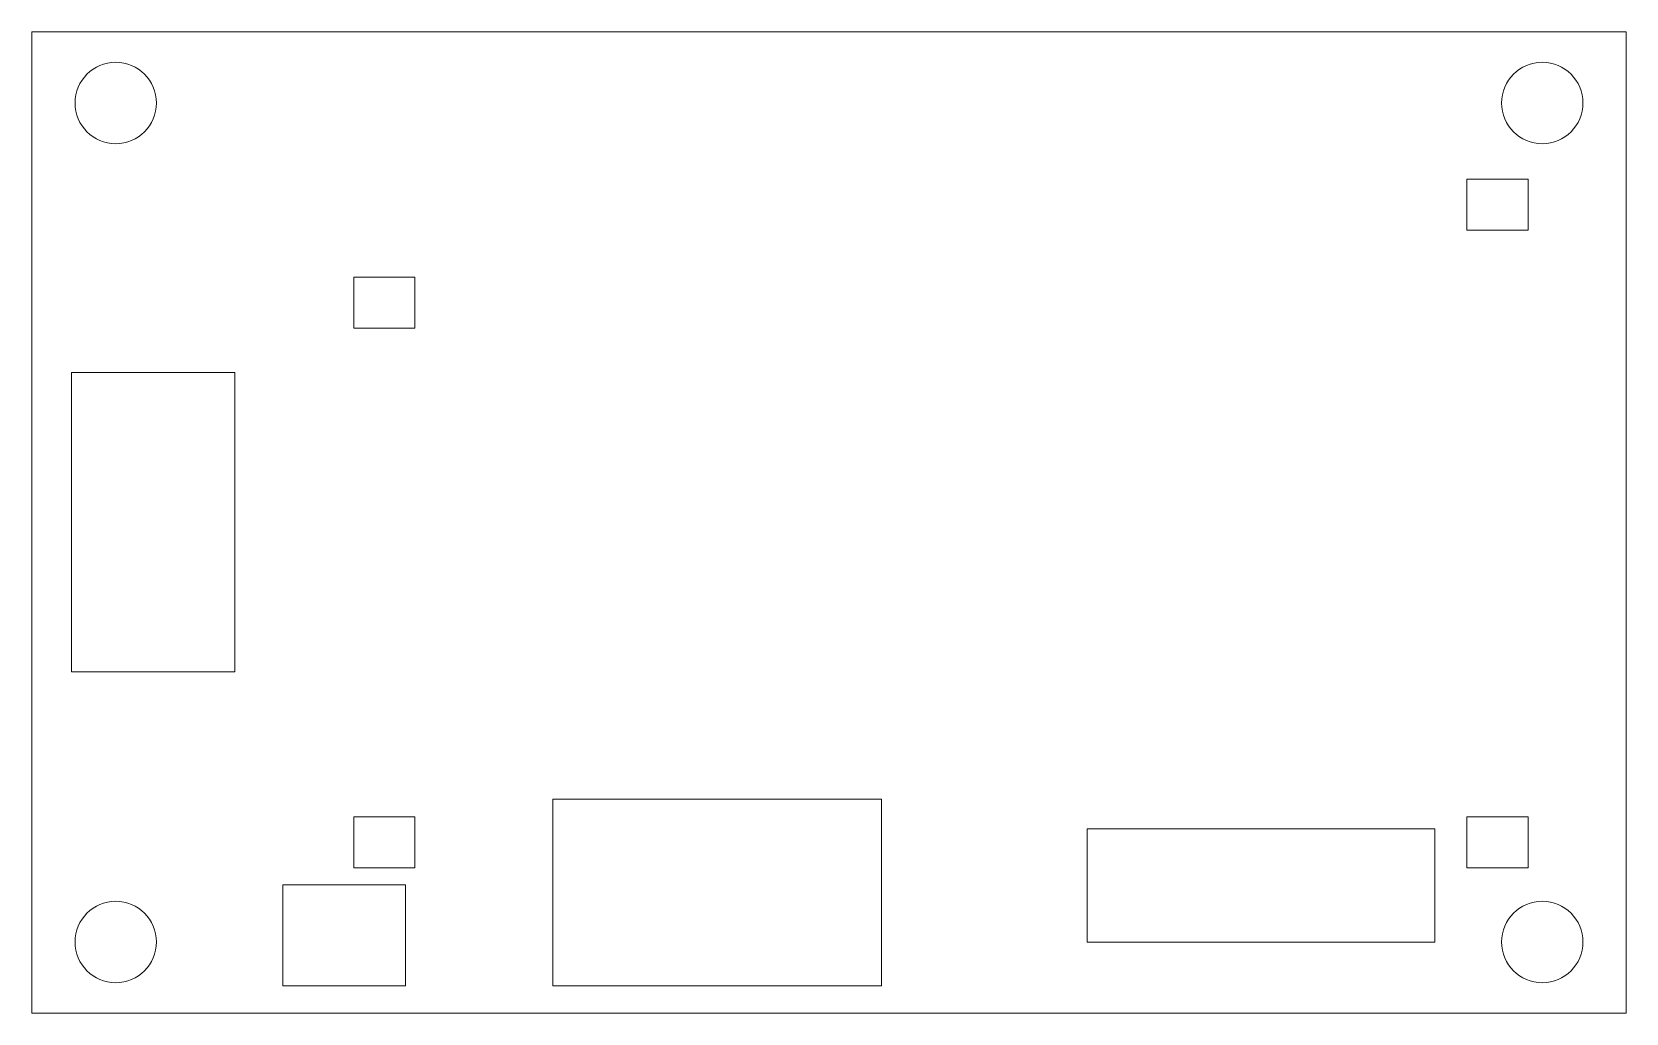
# Model space of a CAD drawing. Header units: inches. Extents: x -0.81 to 0.81, y 0 to 1.
import ezdxf

# ---------------------------------------------------------------- set-up
doc = ezdxf.new("R2010")
doc.units = ezdxf.units.IN
doc.header["$MEASUREMENT"] = 0

msp = doc.modelspace()

# ---------------------------------------------------------------- linework, layer by layer
at = {"color": 7, "linetype": 'Continuous', "lineweight": 15}
for p, q in [((-0.8125, 0), (-0.8125, 1)), ((-0.8125, 1), (0.8125, 1)), ((0.8125, 0), (0.8125, 1)), ((0.65, 0.85), (0.65, 0.798)), ((0.7125, 0.85), (0.65, 0.85)), ((0.7125, 0.798), (0.7125, 0.85)), ((0.65, 0.798), (0.7125, 0.798)), ((-0.4845, 0.75), (-0.4845, 0.698)), ((-0.422, 0.75), (-0.4845, 0.75)), ((-0.422, 0.698), (-0.422, 0.75)), ((-0.4845, 0.698), (-0.422, 0.698)), ((-0.6058, 0.6529), (-0.772, 0.6529)), ((-0.772, 0.6529), (-0.772, 0.3478)), ((-0.6058, 0.3478), (-0.6058, 0.6529)), ((-0.772, 0.3478), (-0.6058, 0.3478)), ((0.0534, 0.2179), (-0.2816, 0.2179)), ((-0.2816, 0.2179), (-0.2816, 0.0279)), ((0.0534, 0.0279), (0.0534, 0.2179)), ((-0.4845, 0.2), (-0.4845, 0.148)), ((-0.422, 0.2), (-0.4845, 0.2)), ((-0.422, 0.148), (-0.422, 0.2)), ((0.65, 0.2), (0.65, 0.148)), ((0.7125, 0.2), (0.65, 0.2)), ((0.7125, 0.148), (0.7125, 0.2)), ((0.6176, 0.1878), (0.2632, 0.1878)), ((0.2632, 0.1878), (0.2632, 0.0724)), ((0.6176, 0.0724), (0.6176, 0.1878)), ((-0.4845, 0.148), (-0.422, 0.148)), ((0.65, 0.148), (0.7125, 0.148)), ((-0.4316, 0.1309), (-0.5566, 0.1309)), ((-0.5566, 0.1309), (-0.5566, 0.0279)), ((-0.4316, 0.0279), (-0.4316, 0.1309)), ((0.2632, 0.0724), (0.6176, 0.0724)), ((-0.5566, 0.0279), (-0.4316, 0.0279)), ((-0.2816, 0.0279), (0.0534, 0.0279)), ((-0.8125, 0), (0.8125, 0))]:
    msp.add_line(p, q, dxfattribs=at)
for centre in [(-0.727, 0.9275), (0.727, 0.9275), (-0.727, 0.0725), (0.727, 0.0725)]:
    msp.add_circle(centre, 0.0415, dxfattribs=at)

doc.saveas('drawing.dxf')
